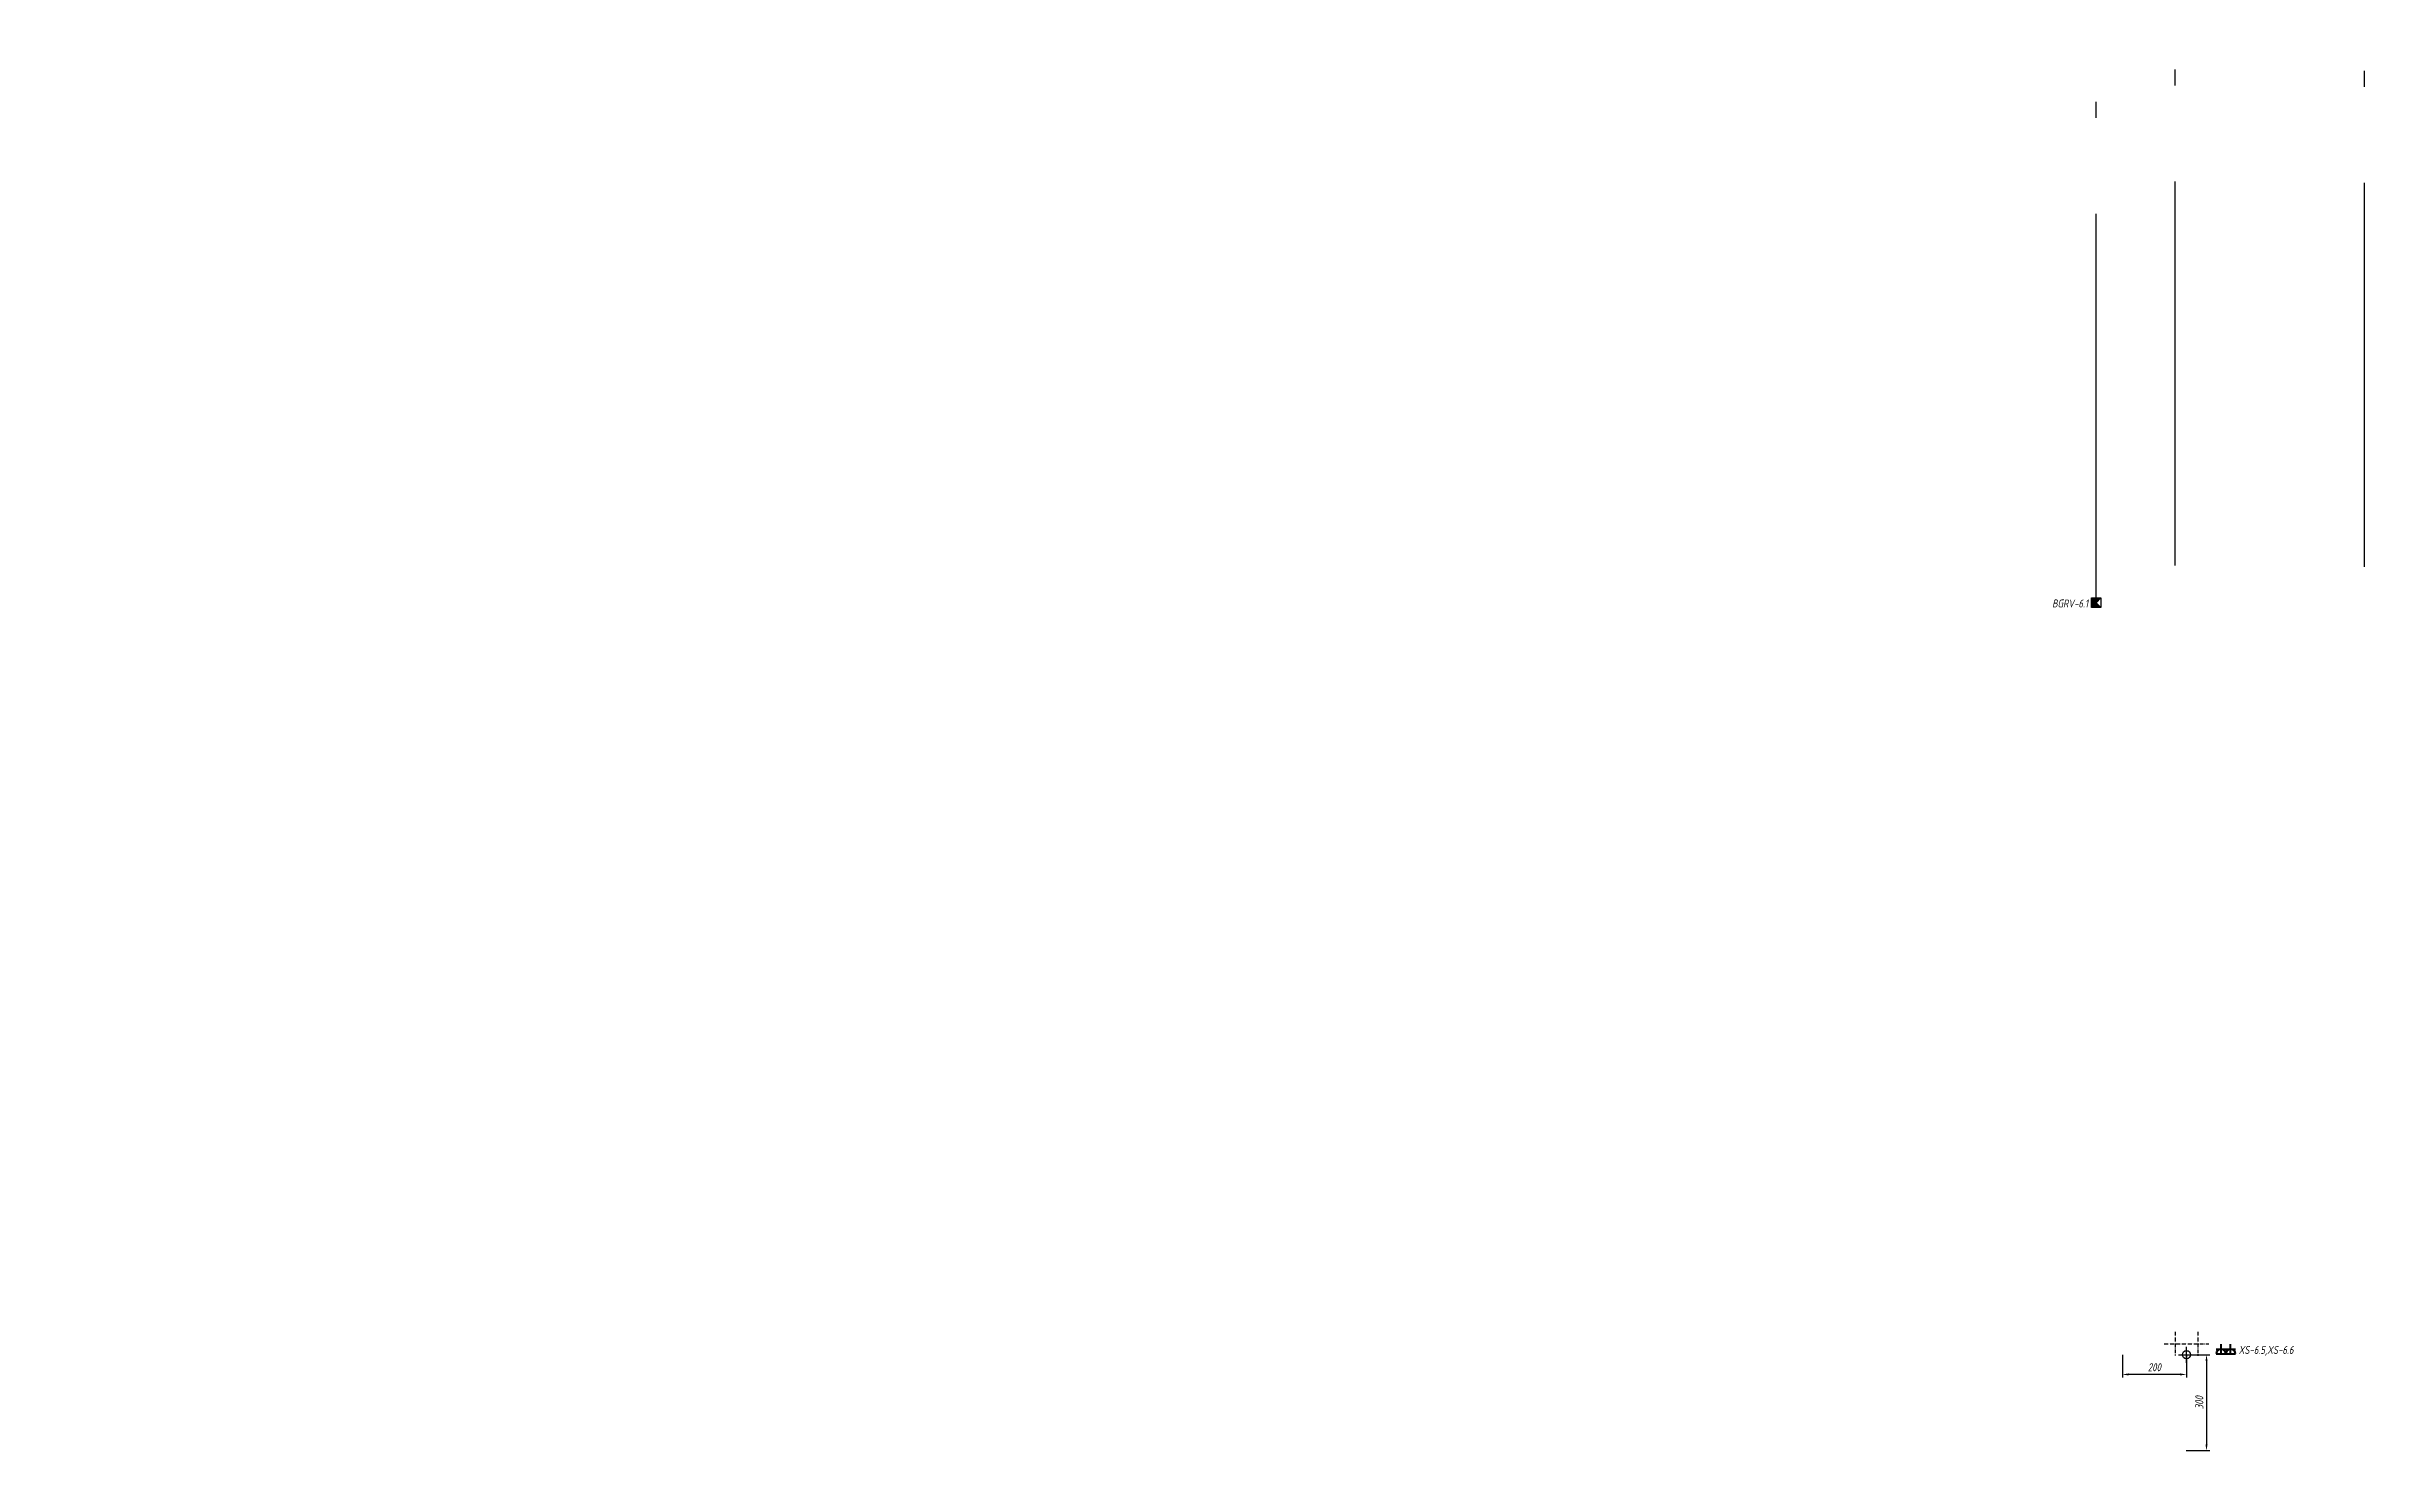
# Model space of a CAD drawing. Header units: millimetres. Extents: x -11832 to 36107, y -44400 to 39810.
# Drawn here: x 12676 to 19919, y 1193 to 5583 of the extents above; entities that cross this region are included whole.
import ezdxf
from ezdxf.enums import TextEntityAlignment as Align

# ---------------------------------------------------------------- set-up
doc = ezdxf.new("R2010")
doc.units = ezdxf.units.MM
doc.header["$PDMODE"] = 34
doc.header["$PDSIZE"] = 25
doc.linetypes.add('ACAD_ISO10W100', pattern=[18.5, 12, -3, 0.5, -3])
doc.layers.add('02 ЭОМ и СС', color=7, linetype='Continuous')
doc.layers.add('11 Привязка размеры', color=7, linetype='Continuous')
doc.layers.add('100 noprint', color=1, linetype='Continuous', plot=False)
doc.styles.get("Standard").update_dxf_attribs({"font": ''})
doc.styles.add('ГОСТ-ISOCPEUR', font='isocpeui.ttf', dxfattribs={"width": 0.8})
doc.styles.get('Standard').set_extended_font_data('Ubuntu')
doc.dimstyles.new('ISO-25', dxfattribs={"dimtxt": 2.5, "dimasz": 2.5, "dimexe": 1.25, "dimexo": 0.625, "dimtad": 1, "dimtxsty": 'Standard', "dimcen": 2.5, "dimadec": 0, "dimazin": 0, "dimtfac": 1, "dimtmove": 0, "dimatfit": 3, "dimfxl": 1, "dimarcsym": 0})

# ---------------------------------------------------------------- blocks, each defined once
blk = doc.blocks.new('розетка скрытая трехполюсная')
at = {"color": 0, "lineweight": -2}
for p, q in [((-1.5, 1.5), (1.5, 1.5)), ((-1.5, 0), (1.5, 0)), ((0, 0), (0, 3))]:
    blk.add_line(p, q, dxfattribs=at)
blk.add_arc((0, 0), 1.5, 0, 180, dxfattribs=at)
blk = doc.blocks.new('*D27')
at = {"layer": '11 Привязка размеры', "color": 0, "lineweight": -2, "transparency": 16777216}
for p, q in [((19361.3, 1493.3), (19434.9, 1493.3)), ((19424.9, 1473.3), (19424.9, 1213.3)), ((19361.3, 1193.3), (19434.9, 1193.3))]:
    blk.add_line(p, q, dxfattribs=at)
at = {"layer": '11 Привязка размеры', "color": 0, "transparency": 16777216}
for points in [[(19428.2, 1473.3), (19421.6, 1473.3), (19424.9, 1493.3)], [(19421.6, 1213.3), (19428.2, 1213.3), (19424.9, 1193.3)]]:
    blk.add_solid(points, dxfattribs=at)
at = {"layer": 'Defpoints', "color": 0, "transparency": 16777216}
for p in [(19361.3, 1493.3), (19361.3, 1193.3), (19424.9, 1193.3)]:
    blk.add_point(p, dxfattribs=at)
at = {"layer": '11 Привязка размеры', "color": 0, "transparency": 16777216, "insert": (19402.4, 1343.3), "char_height": 25, "attachment_point": 5, "rotation": 90, "style": 'ГОСТ-ISOCPEUR'}
blk.add_mtext('300', dxfattribs=at)
blk = doc.blocks.new('*D28')
at = {"layer": '11 Привязка размеры', "color": 0, "lineweight": -2, "transparency": 16777216}
for p, q in [((19161.9, 1493.3), (19161.9, 1421.5)), ((19362.3, 1493.3), (19362.3, 1421.5)), ((19342.3, 1431.5), (19181.9, 1431.5))]:
    blk.add_line(p, q, dxfattribs=at)
at = {"layer": '11 Привязка размеры', "color": 0, "transparency": 16777216}
for points in [[(19181.9, 1434.8), (19181.9, 1428.2), (19161.9, 1431.5)], [(19342.3, 1428.2), (19342.3, 1434.8), (19362.3, 1431.5)]]:
    blk.add_solid(points, dxfattribs=at)
at = {"layer": 'Defpoints', "color": 0, "transparency": 16777216}
for p in [(19161.9, 1493.3), (19362.3, 1493.3), (19161.9, 1431.5)]:
    blk.add_point(p, dxfattribs=at)
at = {"layer": '11 Привязка размеры', "color": 0, "transparency": 16777216, "insert": (19262.1, 1454), "char_height": 25, "attachment_point": 5, "style": 'ГОСТ-ISOCPEUR'}
blk.add_mtext('200', dxfattribs=at)
blk = doc.blocks.new('Охранный датчик')
blk.add_hatch(color=0).paths.add_polyline_path([(3, 3), (0, 3), (0, 0), (3, 0), (1.5, 1.5)])
at = {"color": 0}
for p, q in [((3, 3), (1.5, 1.5)), ((1.5, 1.5), (3, 0))]:
    blk.add_line(p, q, dxfattribs=at)
blk.add_lwpolyline([(3, 0), (0, 0), (0, 3), (3, 3)], close=True, dxfattribs=at)

msp = doc.modelspace()

# ---------------------------------------------------------------- linework, layer by layer
at = {"layer": '100 noprint', "color": 1, "linetype": 'ACAD_ISO10W100', "lineweight": -2, "ltscale": 100, "flags": 128}
for points in [[(19080.1, 3858.7), (19080.1, 8602), (7798.4, 8602)], [(19326.8, 3960.3), (19326.8, 8355.2), (7901.2, 8355.2)], [(19918.9, 3955.8), (19918.9, 7763.1), (7901.2, 7763.1)]]:
    msp.add_lwpolyline(points, dxfattribs=at)
at = {"layer": '11 Привязка размеры', "linetype": 'ACAD_ISO10W100'}
for p, q in [((19292.8, 1527.3), (19431.8, 1527.3)), ((19326.8, 1565.2), (19326.8, 1489.4)), ((19397.8, 1565.2), (19397.8, 1489.4))]:
    msp.add_line(p, q, dxfattribs=at)
at = {"layer": '11 Привязка размеры', "lineweight": -2}
msp.add_point((19362.3, 1493.3), dxfattribs=at)
msp.add_point((19362.3, 1493.3), dxfattribs=at)

# ---------------------------------------------------------------- block references
at = {"layer": '02 ЭОМ и СС', "color": 1, "lineweight": 40, "xscale": 10, "yscale": 10, "zscale": 10}
for name, p in [('Охранный датчик', (19065.1, 3828.7)), ('розетка скрытая трехполюсная', (19470.2, 1495.7)), ('розетка скрытая трехполюсная', (19500.2, 1495.7))]:
    msp.add_blockref(name, p, dxfattribs=at)

# ---------------------------------------------------------------- texts
at = {"layer": '02 ЭОМ и СС', "linetype": 'Continuous', "style": 'ГОСТ-ISOCPEUR', "width": 0.8}
msp.add_text('BGRV-6.1', height=25, dxfattribs=at).set_placement((19055.1, 3828.7), align=Align.RIGHT)
msp.add_text('XS-6.5,XS-6.6', height=25, dxfattribs=at).set_placement((19525.2, 1495.7))

# ---------------------------------------------------------------- dimensions: what is measured, and where the dimension line sits
at = {"layer": '11 Привязка размеры'}
dim = msp.add_linear_dim(base=(19161.9, 1431.5), p1=(19362.3, 1493.3), p2=(19161.9, 1493.3), dimstyle='ISO-25', override={"dimtxt": 25, "dimasz": 20, "dimexe": 10, "dimexo": 0, "dimgap": 10, "dimdec": 0, "dimlfac": 1, "dimtxsty": 'ГОСТ-ISOCPEUR'}, dxfattribs=at)
dim.commit()
dim.dimension.update_dxf_attribs({"geometry": '*D28', "text_midpoint": (19262.1, 1454)})
dim = msp.add_linear_dim(base=(19424.9, 1193.3), p1=(19361.3, 1493.3), p2=(19361.3, 1193.3), angle=90, dimstyle='ISO-25', override={"dimtxt": 25, "dimasz": 20, "dimexe": 10, "dimexo": 0, "dimgap": 10, "dimdec": 0, "dimlfac": 1, "dimtxsty": 'ГОСТ-ISOCPEUR'}, dxfattribs=at)
dim.commit()
dim.dimension.update_dxf_attribs({"geometry": '*D27', "text_midpoint": (19402.4, 1343.3)})

doc.saveas('drawing.dxf')
